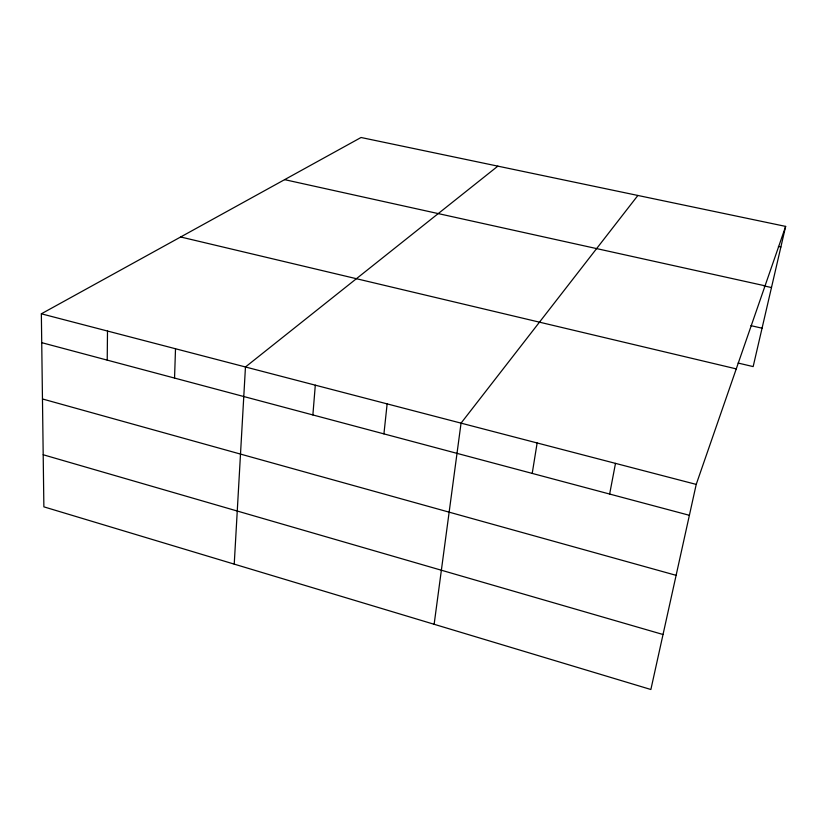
<?xml version="1.0" encoding="UTF-8"?>
<svg xmlns="http://www.w3.org/2000/svg" width="827" height="827" viewBox="0 0 827 827"><rect width="100%" height="100%" fill="white"/><g stroke="black" fill="none" stroke-linecap="round" stroke-linejoin="round"><path stroke-width="1.24" d="M107.221 360.127L107.5 331.038M174.549 378.073L175.51 348.756M234.227 564.128L245.464 366.981L497.854 166.144M312.875 414.947L315.304 385.165M383.924 433.886L387.139 403.886M434.134 624.292L461.052 423.135L637.886 195.461M532.216 473.406L537.136 442.962M609.644 494.05L615.495 463.368M785.65 226.402L696.22 484.405L650.87 689.501L43.872 506.848L41.35 313.805L361.048 137.499L785.65 226.402L753.159 366.599L738.129 363.053M778.383 246.467L780.874 247.004M284.622 179.645L765.058 285.822M763.931 285.873L771.477 287.548M750.916 325.642L762.06 328.195M180.648 236.977L736.257 368.883M41.35 313.805L696.22 484.405M41.722 342.667L689.387 515.304M42.466 398.965L676.114 575.334M43.19 454.747L663.027 634.505"/></g></svg>
